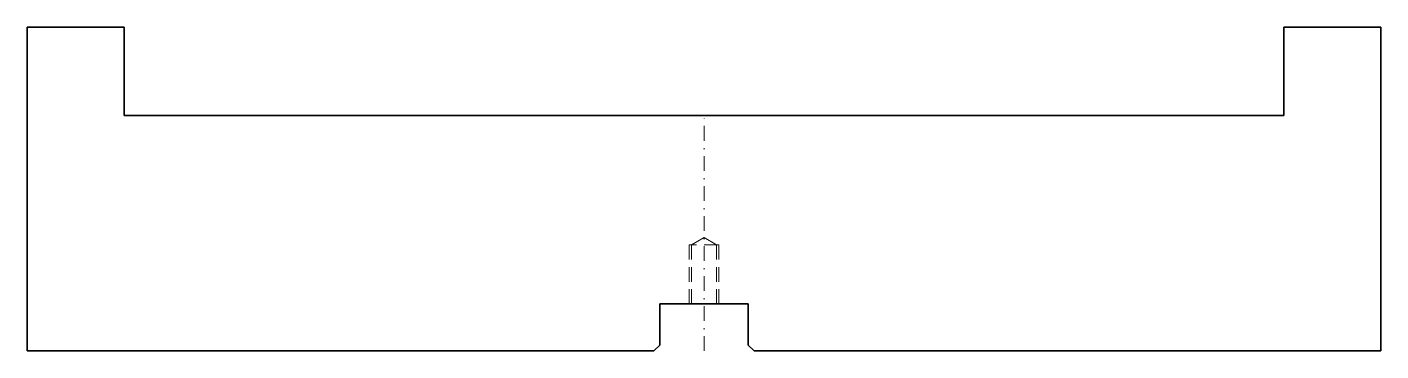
# Model space of a CAD drawing. Header units: millimetres. Extents: x -115 to 115, y -40 to 15.
import ezdxf

# ---------------------------------------------------------------- set-up
doc = ezdxf.new("R2010")
doc.units = ezdxf.units.MM
doc.header["$LTSCALE"] = 5
for name, pattern in [('AUSGEZOGEN', [0]), ('DASHDOT', [1, 0.5, -0.25, 0, -0.25]), ('DASHED', [0.75, 0.5, -0.25])]:
    doc.linetypes.add(name, pattern=pattern)
doc.layers.add('2', color=7, linetype='Continuous')

msp = doc.modelspace()

# ---------------------------------------------------------------- linework, layer by layer
at = {"layer": '2', "color": 7, "linetype": 'AUSGEZOGEN', "lineweight": 35}
for p, q in [((-115, -40), (-115, 15)), ((-115, 15), (-98.5, 15)), ((-98.5, 0), (-98.5, 15)), ((98.5, 0), (98.5, 15)), ((98.5, 15), (115, 15)), ((115, -40), (115, 15)), ((-98.5, 0), (98.5, 0)), ((-7.5, -32), (7.5, -32)), ((-7.5, -39), (-7.5, -32)), ((7.5, -39), (7.5, -32)), ((-8.5, -40), (-7.5, -39)), ((7.5, -39), (8.5, -40)), ((-115, -40), (-8.5, -40)), ((8.5, -40), (115, -40))]:
    msp.add_line(p, q, dxfattribs=at)
at = {"layer": '2', "color": 7, "linetype": 'DASHDOT', "lineweight": 18}
msp.add_line((0, -40), (0, 0), dxfattribs=at)
at = {"layer": '2', "color": 7, "linetype": 'DASHED', "lineweight": 18}
for p, q in [((-2.5, -32), (-2.5, -22)), ((2.5, -22), (-2.5, -22)), ((2.5, -32), (2.5, -22))]:
    msp.add_line(p, q, dxfattribs=at)
for points in [[(-2.1, -32), (-2.1, -32), (-2.1, -22), (0, -20.74)], [(2.1, -32), (2.1, -32), (2.1, -22), (0, -20.74)]]:
    msp.add_lwpolyline(points, dxfattribs=at)

doc.saveas('drawing.dxf')
